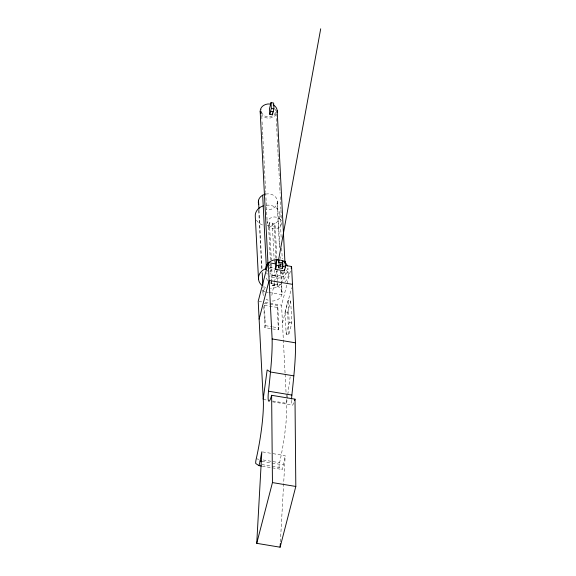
<?xml version="1.0" encoding="UTF-8"?>
<svg xmlns="http://www.w3.org/2000/svg" width="576" height="576" viewBox="0 0 576 576"><rect width="100%" height="100%" fill="white"/><g stroke="black" fill="none" stroke-linecap="round" stroke-linejoin="round"><path stroke-width="0.43" stroke-dasharray="2.88 2.16" d="M280.404 541.814L285.199 455.666L272.218 453.521M287.676 395.388L286.603 403.33A47.441 6.624 -80.6 0 1 279.605 462.694A3.096 0.432 -80.6 0 0 279.166 467.417L282.24 469.49A7.344 1.022 -80.6 0 0 283.421 464.918L285.199 455.666M287.798 394.502L290.182 376.855M274.421 282.658L271.397 297.41M274.558 281.894L276.559 270.922M270.338 260.035L268.589 225.943L269.438 222.66L275.083 223.596L276.869 258.48M275.868 258.185L274.255 226.786L275.083 223.596M271.548 263.808L272.146 275.443L271.786 279.72M271.829 280.519L271.627 285.156L277.294 285.998L277.466 281.455M270.13 304.2L277.747 305.467L278.899 327.91L278.388 329.868L264.888 327.636L264.463 320.026L265.01 318.067L264.254 304.092M277.423 269.215L277.79 276.372L277.43 280.656M264.888 327.636L265.399 325.67L265.01 318.067M278.388 329.868L277.243 307.426L277.747 305.467M285.048 372.982L281.57 305.172L286.906 284.551M287.129 283.687L290.909 269.078M285.048 312.091L288.086 300.334L290.678 300.758L291.823 322.985L288.778 334.742L286.186 334.31L285.048 312.091L287.64 312.516L288.778 334.742M282.485 323.006L291.6 287.777M287.64 312.516L290.678 300.758M286.186 334.31L289.224 322.553L288.086 300.334M281.858 283.73A11.16 9.317 -2.9 0 1 277.632 284.674L271.987 283.738A11.16 9.317 -2.9 0 1 269.597 282.391M268.589 225.943L274.255 226.786M279.749 264.542L282.391 264.982M272.146 275.443L277.79 276.372M271.987 283.738L277.632 284.674M264.881 291.787L263.174 291.506L262.951 287.035M265.73 291.931L268.279 292.349M269.129 292.493L281.873 294.602L281.225 282.082M259.07 301.442L261.67 301.874M265.133 302.45L281.57 305.172M264.204 303.221L269.287 304.063M277.243 307.426L263.7 305.179L264.463 320.026M289.224 322.553L291.823 322.985M265.399 325.67L272.146 326.794M272.988 326.93L278.899 327.91M263.239 399.456L266.702 400.032M272.758 401.033L286.603 403.33L285.098 373.874M272.455 401.818L292.356 405.115M262.699 451.944L271.354 453.377M256.241 458.827L258.84 459.252M263.167 459.972L279.605 462.694M261.792 461.333L271.31 462.91M272.174 463.054L283.421 464.918M261.857 464.551L271.382 466.128M272.246 466.272L279.166 467.417M262.339 466.193L282.24 469.49M288.238 274.752L287.914 268.315A11.16 9.317 -2.9 0 1 277.308 278.244L271.663 277.308A11.16 9.317 -2.9 0 1 269.266 275.954M275.99 113.472L277.279 138.557M277.322 139.45L278.014 152.892M278.057 153.785L278.748 167.227M278.791 168.12L279.346 178.877M279.526 182.455L280.08 193.212M280.26 196.79L280.901 209.333M280.951 210.233L281.498 220.982M279.965 214.222L281.246 239.256M281.7 248.191L282.254 258.919M282.895 271.44L283.169 276.804M265.73 194.069A9.569 7.985 -2.9 0 1 277.402 201.29L279.785 247.802M280.246 256.745L280.332 258.53M280.613 263.902L280.793 267.48M280.973 271.058L282.074 292.522M277.193 203.371L279.49 248.09M280.267 263.297L280.447 266.875M280.678 271.346L281.182 281.189M276.509 270.742L277.02 280.613M277.063 281.513L277.294 285.998M272.261 223.128L274.097 258.912M274.14 259.805L274.277 262.49M274.644 269.647L274.968 275.904M269.438 222.66L271.361 260.23M270.569 264.521L271.346 279.778M271.397 280.67L271.627 285.156L274.55 285.221L278.95 287.042A9.569 7.985 -2.9 0 1 281.03 296.582A9.569 7.985 -2.9 0 1 270.497 300.895M261.511 111.096L262.015 120.946M262.058 121.846L262.75 135.281M262.793 136.181L263.484 149.616M263.527 150.516L265.644 191.729M265.687 192.622L266.378 206.064M266.422 206.957L267.25 223.085M259.006 210.11L262.03 269.143M258.71 210.406L261.734 269.438M262.786 290.009L262.973 293.587M293.839 402.804A15.473 2.16 -80.6 0 1 291.506 399.744M286.481 270.187A11.16 9.317 -2.9 0 1 284.306 282.37M267.718 280.562A11.16 9.317 -2.9 0 1 266.04 276.804M267.178 271.26A11.16 9.317 -2.9 0 1 268.834 269.237M269.345 268.79A11.16 9.317 -2.9 0 1 273.694 266.551M280.166 266.364A11.16 9.317 -2.9 0 1 282.204 267.012M284.616 271.951A8.503 7.099 -2.9 0 1 281.7 281.275M269.906 271.699A8.503 7.099 -2.9 0 1 274.5 268.654M276.235 114.17A8.503 7.099 -2.9 0 1 261.526 114.991M275.623 112.342A7.178 5.99 -2.9 0 1 266.875 116.762A7.178 5.99 -2.9 0 1 261.742 109.541M275.594 109.238A7.178 5.99 -2.9 0 1 275.854 110.779M284.328 272.074A8.503 7.099 -2.9 0 1 270.043 273.391M269.208 265.81A8.503 7.099 -2.9 0 1 270.475 264.269M267.386 274.133A11.16 9.317 -2.9 0 1 266.479 272.707M268.15 300.226A9.569 7.985 -2.9 0 1 266.098 299.066M263.419 295.632A9.569 7.985 -2.9 0 1 265.442 287.798M277.402 201.29A9.569 7.985 -2.9 0 1 266.638 209.765M280.886 271.829A12.398 10.354 -2.9 0 1 282.456 281.477M280.447 284.436A12.398 10.354 -2.9 0 1 270.475 288.403M265.759 287.568A12.398 10.354 -2.9 0 1 263.65 286.596M269.575 267.761A12.398 10.354 -2.9 0 1 274.392 268.07M266.371 205.186A12.398 10.354 -2.9 0 1 280.015 214.898A12.398 10.354 -2.9 0 1 267.271 225.828M262.555 224.993A12.398 10.354 -2.9 0 1 256.356 219.946M281.592 222.775A7.178 5.99 -2.9 0 1 271.44 228.427A7.178 5.99 -2.9 0 1 269.77 218.441A7.178 5.99 -2.9 0 1 281.333 221.227"/><path stroke-width="0.86" d="M278.546 265.45L278.669 267.833L282.449 268.459L282.168 262.901L282.672 260.942L285.17 261.353L285.458 266.911L284.443 270.828L275.616 269.366L275.335 263.808L268.207 262.634L272.124 338.947A86.371 12.06 -80.6 0 1 270.468 371.995A209.448 29.254 -80.6 0 1 268.51 391.205A15.473 2.16 -80.6 0 0 268.632 401.069A15.473 2.16 -80.6 0 0 271.634 395.302L295.006 399.175L295.812 486.461L280.102 547.2L256.738 543.334L261.828 451.8L260.057 461.045A7.344 1.022 -80.6 0 1 258.876 465.617L261.475 466.049M280.102 547.2L280.303 543.607M263.218 399.053L267.156 369.936L270.468 371.995L293.832 375.862A209.448 29.254 -80.6 0 1 291.881 395.071A15.473 2.16 -80.6 0 0 291.542 399.038M278.489 260.359L320.702 28.8M271.037 102.6L269.51 108.511L269.813 114.358L272.405 114.79L273.938 108.878L273.636 103.032L271.037 102.6L271.339 108.446L269.813 114.358M268.207 262.634L258.206 301.298L263.239 399.456A47.441 6.624 -80.6 0 1 256.241 458.827A3.096 0.432 -80.6 0 0 255.802 463.55L258.876 465.617M259.121 319.14L269.122 280.469L292.486 284.335M275.335 263.808L276.343 259.891L278.892 260.316L279.18 265.867L278.669 267.833M275.616 269.366L276.631 265.45L276.343 259.891M278.554 261.619L278.892 260.316M282.449 268.459L282.96 266.494L282.672 260.942M284.767 262.922L285.17 261.353M291.132 268.222L291.571 266.501L284.983 265.406M256.738 543.334L272.448 482.587L271.634 395.302M271.339 108.446L273.938 108.878M270.576 111.406L273.168 111.83M278.388 262.274L282.168 262.901M276.631 265.45L279.18 265.867M282.96 266.494L285.458 266.911M272.124 338.947L295.488 342.821A86.371 12.06 -80.6 0 1 293.832 375.862M268.51 391.205L291.881 395.071M260.057 461.045L261.792 461.333M272.448 482.587L295.812 486.461M291.571 266.501L295.488 342.821M277.164 110.563L284.983 263.081M284.364 269.244L284.443 270.828M272.318 113.119L272.405 114.79M260.179 111.514L267.998 264.031M262.67 195.185L266.378 267.545M258.502 200.275L258.962 209.218M262.217 272.722L262.858 285.25M258.502 279.288L255.298 216.713A12.398 10.354 -2.9 0 1 263.218 205.862M295.006 399.175A15.473 2.16 -80.6 0 1 294.61 400.543M260.575 113.328A8.503 7.099 -2.9 0 1 270.475 104.069M273.204 104.962A8.503 7.099 -2.9 0 1 276.984 112.414M265.622 269.561A11.16 9.317 -2.9 0 1 271.354 260.878A11.16 9.317 -2.9 0 1 283.126 261.187M284.954 262.483A11.16 9.317 -2.9 0 1 287.395 265.932M258.739 204.401A9.569 7.985 -2.9 0 1 264.931 194.263M262.397 285.761A12.398 10.354 -2.9 0 1 265.68 268.704"/></g></svg>
